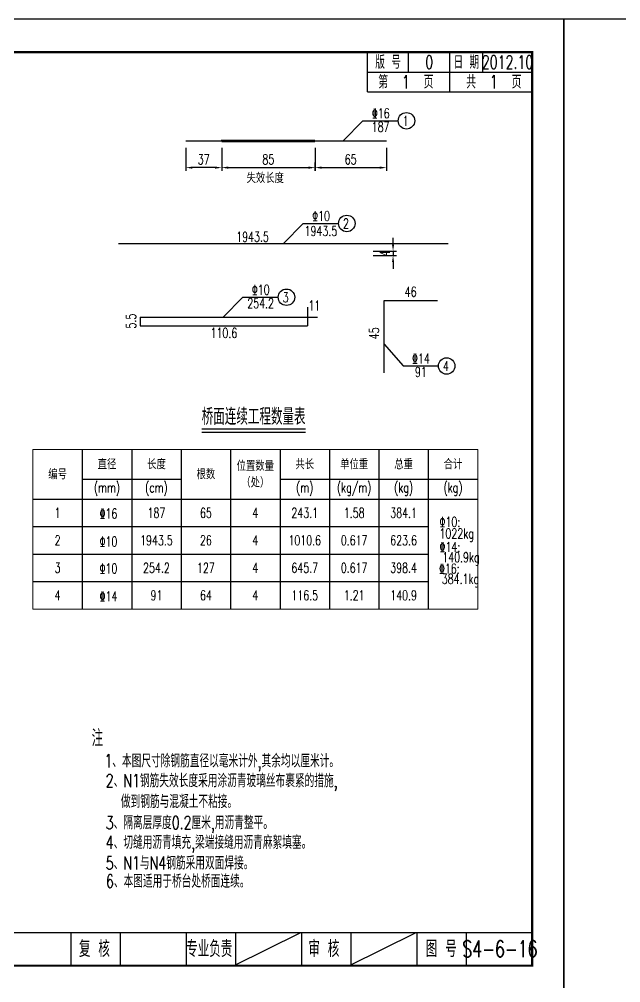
# Model space of a CAD drawing. Header units: millimetres. Extents: x -51 to 12129, y -1309 to -715.
# Drawn here: x 7344.1 to 7526.6, y -1006.8 to -714.7 of the extents above; entities that cross this region are included whole.
import ezdxf
from ezdxf.enums import TextEntityAlignment as Align

# ---------------------------------------------------------------- set-up
doc = ezdxf.new("R2010")
doc.units = ezdxf.units.MM
doc.header["$LTSCALE"] = 0.25
for name, color, linetype in [('DIMENSION', 2, 'Continuous'), ('图框', 7, 'Continuous'), ('尺寸标注', 2, 'Continuous'), ('文字', 7, 'Continuous'), ('标注', 4, 'Continuous'), ('次轮廓线', 7, 'Continuous'), ('表格', 7, 'Continuous'), ('钢筋', 6, 'Continuous')]:
    doc.layers.add(name, color=color, linetype=linetype)
doc.layers.add('TEXT', color=7, linetype='Continuous', lineweight=18)
doc.styles.get("Standard").update_dxf_attribs({"font": 'simplex1.shx', "width": 0.7, "bigfont": 'hztxt.shx'})
doc.styles.add('TEXT', font='simplex1.shx', dxfattribs={"width": 0.7, "bigfont": 'hztxt.shx'})
doc.dimstyles.new('比例1：25', dxfattribs={"dimtxt": 3, "dimasz": 2, "dimexe": 1, "dimexo": 1, "dimgap": 1, "dimtad": 1, "dimdec": 1, "dimlfac": 2.5, "dimzin": 9, "dimdsep": 46, "dimtxsty": 'Standard', "dimcen": -0.09, "dimclrd": 4, "dimclre": 4, "dimclrt": 7, "dimaunit": 1, "dimadec": 0, "dimazin": 0, "dimtfac": 0.0005, "dimtdec": 1, "dimtix": 1, "dimtmove": 2, "dimatfit": 3, "dimfxl": 0, "dimtolj": 1, "dimtzin": 13, "dimarcsym": 0})

# ---------------------------------------------------------------- blocks, each defined once
blk = doc.blocks.new('*D606')
at = {"layer": 'Defpoints', "color": 0}
for p in [(7444.94, -784.97), (7444.94, -786.31), (7457.52, -786.31)]:
    blk.add_point(p, dxfattribs=at)
at = {"layer": '标注', "color": 4, "lineweight": -2}
for p, q in [((7457.52, -782.97), (7457.52, -780.97)), ((7451.52, -784.97), (7458.52, -784.97)), ((7457.52, -784.97), (7457.52, -786.31)), ((7451.52, -786.31), (7458.52, -786.31)), ((7457.52, -788.31), (7457.52, -790.31))]:
    blk.add_line(p, q, dxfattribs=at)
at = {"layer": '标注', "color": 4}
for points in [[(7457.19, -782.97), (7457.85, -782.97), (7457.52, -784.97)], [(7457.19, -788.31), (7457.85, -788.31), (7457.52, -786.31)]]:
    blk.add_solid(points, dxfattribs=at)
at = {"layer": '标注', "color": 7, "insert": (7455.02, -785.64), "char_height": 3, "attachment_point": 5, "rotation": 90}
blk.add_mtext('\\A1;4', dxfattribs=at)
blk = doc.blocks.new('*D613')
at = {"layer": 'Defpoints', "color": 0}
for p in [(7394.63, -751.5), (7405.51, -751.5), (7394.63, -759.65)]:
    blk.add_point(p, dxfattribs=at)
at = {"layer": '标注', "color": 4, "lineweight": -2}
for p, q in [((7394.63, -753.65), (7394.63, -760.65)), ((7405.51, -753.65), (7405.51, -760.65)), ((7403.51, -759.65), (7396.63, -759.65))]:
    blk.add_line(p, q, dxfattribs=at)
at = {"layer": '标注', "color": 4}
for points in [[(7396.63, -759.31), (7396.63, -759.98), (7394.63, -759.65)], [(7403.51, -759.31), (7403.51, -759.98), (7405.51, -759.65)]]:
    blk.add_solid(points, dxfattribs=at)
at = {"layer": '标注', "color": 7, "insert": (7400.07, -757.15), "char_height": 3, "attachment_point": 5}
blk.add_mtext('\\A1;37', dxfattribs=at)
blk = doc.blocks.new('*D614')
at = {"layer": 'Defpoints', "color": 0}
for p in [(7405.51, -751.5), (7433.84, -751.5), (7433.84, -759.65)]:
    blk.add_point(p, dxfattribs=at)
at = {"layer": '标注', "color": 4, "lineweight": -2}
for p, q in [((7405.51, -753.65), (7405.51, -760.65)), ((7433.84, -753.65), (7433.84, -760.65)), ((7407.51, -759.65), (7431.84, -759.65))]:
    blk.add_line(p, q, dxfattribs=at)
at = {"layer": '标注', "color": 4}
for points in [[(7407.51, -759.31), (7407.51, -759.98), (7405.51, -759.65)], [(7431.84, -759.31), (7431.84, -759.98), (7433.84, -759.65)]]:
    blk.add_solid(points, dxfattribs=at)
at = {"layer": '标注', "color": 7, "insert": (7419.67, -757.15), "char_height": 3, "attachment_point": 5}
blk.add_mtext('\\A1;85', dxfattribs=at)
blk = doc.blocks.new('*D615')
at = {"layer": 'Defpoints', "color": 0}
for p in [(7433.84, -751.5), (7455.5, -751.5), (7455.5, -759.65)]:
    blk.add_point(p, dxfattribs=at)
at = {"layer": '标注', "color": 4, "lineweight": -2}
for p, q in [((7433.84, -753.65), (7433.84, -760.65)), ((7455.5, -753.65), (7455.5, -760.65)), ((7435.84, -759.65), (7453.5, -759.65))]:
    blk.add_line(p, q, dxfattribs=at)
at = {"layer": '标注', "color": 4}
for points in [[(7435.84, -759.31), (7435.84, -759.98), (7433.84, -759.65)], [(7453.5, -759.31), (7453.5, -759.98), (7455.5, -759.65)]]:
    blk.add_solid(points, dxfattribs=at)
at = {"layer": '标注', "color": 7, "insert": (7444.67, -757.15), "char_height": 3, "attachment_point": 5}
blk.add_mtext('\\A1;65', dxfattribs=at)
blk = doc.blocks.new('*D2197')
at = {"layer": 'Defpoints', "color": 0}
for p in [(7444.94, -775.64), (8121.68, -775.64), (8109.1, -784.97)]:
    blk.add_point(p, dxfattribs=at)
at = {"layer": '标注', "color": 4, "lineweight": -2}
for p, q in [((8115.68, -775.64), (8122.68, -775.64)), ((8121.68, -782.97), (8121.68, -777.64)), ((8115.68, -784.97), (8122.68, -784.97))]:
    blk.add_line(p, q, dxfattribs=at)
at = {"layer": '标注', "color": 4}
for points in [[(8121.35, -777.64), (8122.02, -777.64), (8121.68, -775.64)], [(8121.35, -782.97), (8122.02, -782.97), (8121.68, -784.97)]]:
    blk.add_solid(points, dxfattribs=at)
at = {"layer": '标注', "color": 7, "insert": (8119.18, -780.31), "char_height": 3, "attachment_point": 5, "rotation": 90}
blk.add_mtext('\\A1;22', dxfattribs=at)
blk = doc.blocks.new('*D2198')
at = {"layer": 'Defpoints', "color": 0}
for p in [(7444.94, -774.31), (8109.1, -775.64), (8121.68, -774.31)]:
    blk.add_point(p, dxfattribs=at)
at = {"layer": '标注', "color": 4, "lineweight": -2}
for p, q in [((8121.68, -772.31), (8121.68, -770.31)), ((8115.68, -774.31), (8122.68, -774.31)), ((8115.68, -775.64), (8122.68, -775.64)), ((8121.68, -775.64), (8121.68, -774.31)), ((8121.68, -777.64), (8121.68, -779.64))]:
    blk.add_line(p, q, dxfattribs=at)
at = {"layer": '标注', "color": 4}
for points in [[(8121.35, -772.31), (8122.02, -772.31), (8121.68, -774.31)], [(8121.35, -777.64), (8122.02, -777.64), (8121.68, -775.64)]]:
    blk.add_solid(points, dxfattribs=at)
at = {"layer": '标注', "color": 7, "insert": (8119.18, -774.97), "char_height": 3, "attachment_point": 5, "rotation": 90}
blk.add_mtext('\\A1;4', dxfattribs=at)
blk = doc.blocks.new('series')
at = {"width": 0.75}
for tag, height, p in [('页码', 4, (-35, -19)), ('图名', 5, (-220, -282)), ('图号', 5, (-20, -282))]:
    blk.add_attdef(tag, text='', height=height, dxfattribs=at).set_placement(p, align=Align.MIDDLE_CENTER)
blk = doc.blocks.new('123')
at = {"layer": '图框', "color": 2}
blk.add_lwpolyline([(369.33, -1011.65), (369.33, -714.65), (-50.67, -714.65), (-50.67, -1011.65)], close=True, dxfattribs=at)

msp = doc.modelspace()

# ---------------------------------------------------------------- linework, layer by layer
for p, q in [((7399.48909, -839.88652), (7430.97962, -839.88652)), ((7409.33091, -1001.65472), (7429.33091, -991.65472)), ((7444.33091, -1001.65472), (7464.33091, -991.65472))]:
    msp.add_line(p, q)
at = {"const_width": 0.7}
msp.add_lwpolyline([(7499.75412, -724.65472), (7119.75412, -724.65472), (7119.75412, -1001.65472), (7499.75412, -1001.65472)], close=True, dxfattribs=at)
at = {"const_width": 0.4}
for points in [[(7399.48909, -838.88652), (7430.97962, -838.88652)], [(7119.75412, -991.65472), (7499.75412, -991.65472)], [(7394.75412, -1001.65472), (7394.75412, -991.65472)], [(7409.75412, -1001.65472), (7409.75412, -991.65472)], [(7429.75412, -1001.65472), (7429.75412, -991.65472)], [(7444.75412, -1001.65472), (7444.75412, -991.65472)], [(7464.75412, -1001.65472), (7464.75412, -991.65472)], [(7479.75412, -1001.65472), (7479.75412, -991.65472)]]:
    msp.add_lwpolyline(points, dxfattribs=at)
at = {"layer": 'DIMENSION'}
msp.add_line((7433.82993, -758.09356), (7433.82993, -760.59356), dxfattribs=at)
msp.add_line((7433.82993, -758.09356), (7433.82993, -760.59356), dxfattribs=at)
at = {"layer": '图框', "const_width": 0.4}
for points in [[(7359.75412, -1001.65472), (7359.75412, -991.65472)], [(7374.75412, -1001.65472), (7374.75412, -991.65472)], [(7394.75412, -1001.65472), (7394.75412, -991.65472)]]:
    msp.add_lwpolyline(points, dxfattribs=at)
at = {"layer": '文字'}
for centre in [(7461.578, -745.45106), (7443.48138, -776.56766), (7425.17321, -798.95419), (7473.78138, -819.78974)]:
    msp.add_circle(centre, 2.5, dxfattribs=at)
at = {"layer": '标注'}
for p, q in [((7442.33321, -751.50393), (7448.38607, -745.45106)), ((7448.38607, -745.45106), (7459.078, -745.45106)), ((7424.23658, -782.62053), (7430.28945, -776.56766)), ((7430.28945, -776.56766), (7440.98138, -776.56766)), ((7405.92841, -805.00706), (7411.98128, -798.95419)), ((7411.98128, -798.95419), (7422.67321, -798.95419)), ((7454.81316, -813.15842), (7460.58945, -819.78974)), ((7460.58945, -819.78974), (7471.28138, -819.78974))]:
    msp.add_line(p, q, dxfattribs=at)
at = {"layer": '次轮廓线'}
for p, q in [((7449.75412, -736.65472), (7449.75412, -724.65472)), ((7462.25412, -730.65472), (7462.25412, -724.65472)), ((7474.75412, -730.65472), (7474.75412, -724.65472)), ((7484.75412, -730.65472), (7484.75412, -724.65472)), ((7449.75412, -730.65472), (7499.75412, -730.65472)), ((7474.75412, -736.65472), (7474.75412, -730.65472)), ((7449.75412, -736.65472), (7499.75412, -736.65472))]:
    msp.add_line(p, q, dxfattribs=at)
at = {"layer": '表格', "color": 1, "lineweight": 0}
for p, q in [((7348.21771, -845.12664), (7363.21771, -845.12664)), ((7348.21771, -845.12664), (7348.21771, -854.12664)), ((7363.21771, -845.12664), (7378.21771, -845.12664)), ((7378.21771, -845.12664), (7393.21771, -845.12664)), ((7393.21771, -845.12664), (7408.21771, -845.12664)), ((7408.21771, -845.12664), (7423.21771, -845.12664)), ((7423.21771, -845.12664), (7438.21771, -845.12664)), ((7438.21771, -845.12664), (7453.21771, -845.12664)), ((7453.21771, -845.12664), (7468.21771, -845.12664)), ((7468.21771, -845.12664), (7483.21771, -845.12664)), ((7483.21771, -845.12664), (7483.21771, -854.12664)), ((7348.21771, -854.12664), (7348.21771, -860.17426)), ((7483.21771, -854.12664), (7483.21771, -860.17426)), ((7348.21771, -860.17426), (7348.21771, -868.50759)), ((7483.21771, -860.17426), (7483.21771, -868.50759)), ((7348.21771, -868.50759), (7348.21771, -876.84092)), ((7483.21771, -868.50759), (7483.21771, -876.84092)), ((7348.21771, -876.84092), (7348.21771, -885.17426)), ((7483.21771, -876.84092), (7483.21771, -885.17426)), ((7348.21771, -885.17426), (7348.21771, -893.50759)), ((7483.21771, -885.17426), (7483.21771, -893.50759)), ((7348.21771, -893.50759), (7363.21771, -893.50759)), ((7363.21771, -893.50759), (7378.21771, -893.50759)), ((7378.21771, -893.50759), (7393.21771, -893.50759)), ((7393.21771, -893.50759), (7408.21771, -893.50759)), ((7408.21771, -893.50759), (7423.21771, -893.50759)), ((7423.21771, -893.50759), (7438.21771, -893.50759)), ((7438.21771, -893.50759), (7453.21771, -893.50759)), ((7453.21771, -893.50759), (7468.21771, -893.50759)), ((7468.21771, -893.50759), (7483.21771, -893.50759))]:
    msp.add_line(p, q, dxfattribs=at)
at = {"layer": '表格'}
for p, q in [((7363.21771, -845.12664), (7363.21771, -854.12664)), ((7378.21771, -845.12664), (7378.21771, -854.12664)), ((7393.21771, -845.12664), (7393.21771, -854.12664)), ((7408.21771, -845.12664), (7408.21771, -854.12664)), ((7423.21771, -845.12664), (7423.21771, -854.12664)), ((7438.21771, -845.12664), (7438.21771, -854.12664)), ((7453.21771, -845.12664), (7453.21771, -854.12664)), ((7468.21771, -845.12664), (7468.21771, -854.12664)), ((7363.21771, -854.12664), (7378.21771, -854.12664)), ((7363.21771, -854.12664), (7363.21771, -860.17426)), ((7378.21771, -854.12664), (7393.21771, -854.12664)), ((7378.21771, -854.12664), (7378.21771, -860.17426)), ((7393.21771, -854.12664), (7393.21771, -860.17426)), ((7408.21771, -854.12664), (7408.21771, -860.17426)), ((7423.21771, -854.12664), (7438.21771, -854.12664)), ((7423.21771, -854.12664), (7423.21771, -860.17426)), ((7438.21771, -854.12664), (7453.21771, -854.12664)), ((7438.21771, -854.12664), (7438.21771, -860.17426)), ((7453.21771, -854.12664), (7468.21771, -854.12664)), ((7453.21771, -854.12664), (7453.21771, -860.17426)), ((7468.21771, -854.12664), (7483.21771, -854.12664)), ((7468.21771, -854.12664), (7468.21771, -860.17426)), ((7348.21771, -860.17426), (7363.21771, -860.17426)), ((7363.21771, -860.17426), (7378.21771, -860.17426)), ((7363.21771, -860.17426), (7363.21771, -868.50759)), ((7378.21771, -860.17426), (7393.21771, -860.17426)), ((7378.21771, -860.17426), (7378.21771, -868.50759)), ((7393.21771, -860.17426), (7408.21771, -860.17426)), ((7393.21771, -860.17426), (7393.21771, -868.50759)), ((7408.21771, -860.17426), (7423.21771, -860.17426)), ((7408.21771, -860.17426), (7408.21771, -868.50759)), ((7423.21771, -860.17426), (7438.21771, -860.17426)), ((7423.21771, -860.17426), (7423.21771, -868.50759)), ((7438.21771, -860.17426), (7453.21771, -860.17426)), ((7438.21771, -860.17426), (7438.21771, -868.50759)), ((7453.21771, -860.17426), (7468.21771, -860.17426)), ((7453.21771, -860.17426), (7453.21771, -868.50759)), ((7468.21771, -860.17426), (7483.21771, -860.17426)), ((7468.21771, -860.17426), (7468.21771, -868.50759)), ((7348.21771, -868.50759), (7363.21771, -868.50759)), ((7363.21771, -868.50759), (7378.21771, -868.50759)), ((7363.21771, -868.50759), (7363.21771, -876.84092)), ((7378.21771, -868.50759), (7393.21771, -868.50759)), ((7378.21771, -868.50759), (7378.21771, -876.84092)), ((7393.21771, -868.50759), (7408.21771, -868.50759)), ((7393.21771, -868.50759), (7393.21771, -876.84092)), ((7408.21771, -868.50759), (7423.21771, -868.50759)), ((7408.21771, -868.50759), (7408.21771, -876.84092)), ((7423.21771, -868.50759), (7438.21771, -868.50759)), ((7423.21771, -868.50759), (7423.21771, -876.84092)), ((7438.21771, -868.50759), (7453.21771, -868.50759)), ((7438.21771, -868.50759), (7438.21771, -876.84092)), ((7453.21771, -868.50759), (7468.21771, -868.50759)), ((7453.21771, -868.50759), (7453.21771, -876.84092)), ((7468.21771, -868.50759), (7468.21771, -876.84092)), ((7348.21771, -876.84092), (7363.21771, -876.84092)), ((7363.21771, -876.84092), (7378.21771, -876.84092)), ((7363.21771, -876.84092), (7363.21771, -885.17426)), ((7378.21771, -876.84092), (7393.21771, -876.84092)), ((7378.21771, -876.84092), (7378.21771, -885.17426)), ((7393.21771, -876.84092), (7408.21771, -876.84092)), ((7393.21771, -876.84092), (7393.21771, -885.17426)), ((7408.21771, -876.84092), (7423.21771, -876.84092)), ((7408.21771, -876.84092), (7408.21771, -885.17426)), ((7423.21771, -876.84092), (7438.21771, -876.84092)), ((7423.21771, -876.84092), (7423.21771, -885.17426)), ((7438.21771, -876.84092), (7453.21771, -876.84092)), ((7438.21771, -876.84092), (7438.21771, -885.17426)), ((7453.21771, -876.84092), (7468.21771, -876.84092)), ((7453.21771, -876.84092), (7453.21771, -885.17426)), ((7468.21771, -876.84092), (7468.21771, -885.17426)), ((7348.21771, -885.17426), (7363.21771, -885.17426)), ((7363.21771, -885.17426), (7378.21771, -885.17426)), ((7363.21771, -885.17426), (7363.21771, -893.50759)), ((7378.21771, -885.17426), (7393.21771, -885.17426)), ((7378.21771, -885.17426), (7378.21771, -893.50759)), ((7393.21771, -885.17426), (7408.21771, -885.17426)), ((7393.21771, -885.17426), (7393.21771, -893.50759)), ((7408.21771, -885.17426), (7423.21771, -885.17426)), ((7408.21771, -885.17426), (7408.21771, -893.50759)), ((7423.21771, -885.17426), (7438.21771, -885.17426)), ((7423.21771, -885.17426), (7423.21771, -893.50759)), ((7438.21771, -885.17426), (7453.21771, -885.17426)), ((7438.21771, -885.17426), (7438.21771, -893.50759)), ((7453.21771, -885.17426), (7468.21771, -885.17426)), ((7453.21771, -885.17426), (7453.21771, -893.50759)), ((7468.21771, -885.17426), (7468.21771, -893.50759))]:
    msp.add_line(p, q, dxfattribs=at)
at = {"layer": '钢筋'}
for p, q in [((7394.6285, -751.50393), (7455.49693, -751.50393)), ((7405.40261, -751.30393), (7433.82993, -751.30393)), ((7405.54937, -751.70393), (7433.82993, -751.70393)), ((7374.23658, -782.62053), (7474.23658, -782.62053)), ((7454.81316, -821.86413), (7454.81316, -799.98619)), ((7454.81316, -799.98619), (7470.95636, -799.98619)), ((7431.57661, -802.00706), (7431.57661, -807.60706)), ((7380.77661, -805.00706), (7434.57661, -805.00706)), ((7380.77661, -805.00706), (7380.77661, -807.60706)), ((7380.77661, -807.60706), (7431.57661, -807.60706))]:
    msp.add_line(p, q, dxfattribs=at)

# ---------------------------------------------------------------- block references
ref = msp.add_blockref('series', (7509.75412, -714.65472))
ref.add_attrib('页码', '第  1  页    共  1  页', dxfattribs={"height": 4, "width": 0.75}).set_placement((7474.75412, -733.65472), align=Align.MIDDLE_CENTER)
at = {"layer": '标注'}
for p in [(7140, 0), (7560, 0)]:
    msp.add_blockref('123', p, dxfattribs=at)

# ---------------------------------------------------------------- texts
at = {"style": 'TEXT', "width": 0.7}
for s, p in [('5.5', (7379.53004, -808.44627)), ('45', (7453.25096, -811.69209))]:
    msp.add_text(s, height=3, rotation=90, dxfattribs=at).set_placement(p)
at = {"width": 0.7}
for s, p in [('%%13110:', (7471.6115, -869.48305)), ('1022kg', (7471.6115, -872.98305)), ('%%13214:', (7471.6115, -877.07994)), ('140.9kg', (7472.46739, -880.19986)), ('%%13216:', (7471.45104, -883.65526)), ('384.1kg', (7472.30693, -886.77518))]:
    msp.add_text(s, height=3, dxfattribs=at).set_placement(p, align=Align.BOTTOM_LEFT)
for s, height, p in [('注', 5, (7366.05318, -935.1473)), ('1、本图尺寸除钢筋直径以毫米计外,其余均以厘米计。', 4, (7369.91479, -941.54742)), ('2、N1钢筋失效长度采用涂沥青玻璃丝布裹紧的措施,', 4, (7370.32281, -947.5613)), ('做到钢筋与混凝土不粘接。', 4, (7374.92595, -953.88735)), ('3、隔离层厚度0.2厘米,用沥青整平。', 4, (7370.32281, -960.288)), ('4、切缝用沥青填充,梁端接缝用沥青麻絮填塞。', 4, (7370.32281, -966.26343)), ('5、N1与N4钢筋采用双面焊接。', 4, (7370.32281, -972.51576)), ('6、本图适用于桥台处桥面连续。', 4, (7370.3938, -978.04196))]:
    msp.add_text(s, height=height, dxfattribs=at).set_placement(p)
for s, p in [('专业负责', (7401.74435, -996.56013)), ('审 核', (7436.51815, -996.56013)), ('图 号', (7472.13732, -996.56013)), ('S4-6-16', (7489.95697, -996.56014))]:
    msp.add_text(s, height=5, dxfattribs=at).set_placement(p, align=Align.MIDDLE_CENTER)
at = {"layer": 'TEXT', "style": 'TEXT', "width": 0.7}
for s, p in [('%%13216', (7453.78178, -744.68278)), ('187', (7453.73953, -748.77407)), ('%%13110', (7435.68515, -775.79938)), ('1943.5', (7435.61411, -780.35109)), ('%%13110', (7417.37699, -798.18591)), ('46', (7462.85193, -798.78543)), ('254.2', (7417.33473, -802.2772)), ('11', (7433.63856, -802.95241)), ('%%13214', (7465.98516, -819.02145)), ('91', (7465.9429, -823.11274))]:
    msp.add_text(s, height=3, dxfattribs=at).set_placement(p, align=Align.CENTER)
for s, p in [('1943.5', (7414.87698, -780.6285)), ('110.6', (7406.17644, -809.7557))]:
    msp.add_text(s, height=3, dxfattribs=at).set_placement(p, align=Align.MIDDLE)
at = {"layer": '图框', "width": 0.7}
msp.add_text('复 核', height=5, dxfattribs=at).set_placement((7366.8936, -996.56013), align=Align.MIDDLE_CENTER)
at = {"layer": '尺寸标注', "color": 7, "linetype": 'Continuous', "width": 0.7}
msp.add_text('失效长度', height=3, dxfattribs=at).set_placement((7418.73838, -762.59356), align=Align.MIDDLE)
at = {"layer": '文字', "width": 0.7}
for s, height, p in [('版 号', 4, (7456.00412, -727.65472)), ('0', 4, (7468.50412, -727.65472)), ('日 期', 4, (7479.75412, -727.65472)), ('2012.10', 4, (7492.25412, -727.65472)), ('1', 3, (7461.32457, -745.47504)), ('2', 3, (7443.22794, -776.59164)), ('3', 3, (7424.91977, -798.97817)), ('4', 3, (7473.52794, -819.81372))]:
    msp.add_text(s, height=height, dxfattribs=at).set_placement(p, align=Align.MIDDLE_CENTER)
at = {"layer": '文字', "color": 7, "width": 0.7}
msp.add_text('桥面连续工程数量表', height=5, dxfattribs=at).set_placement((7415.20917, -835.15149), align=Align.MIDDLE_CENTER)
at = {"layer": '表格', "width": 0.7}
for s, p in [('%%13216', (7368.47009, -866.04219)), ('%%13110', (7368.47009, -874.5531)), ('%%13110', (7368.47009, -882.70604)), ('%%13214', (7368.47009, -891.14969))]:
    msp.add_text(s, height=3, dxfattribs=at).set_placement(p)
at = {"layer": '表格', "char_height": 3, "width": 12, "attachment_point": 5}
for s, insert in [('直径', (7370.71771, -849.62664)), ('长度', (7385.71771, -849.62664)), ('位置数量（处）', (7415.71771, -852.65045)), ('共长', (7430.71771, -849.62664)), ('{\\Fromans__,hztxt|c134;单位重}', (7445.71771, -849.62664)), ('{\\Fromans__,hztxt|c134;总重}', (7460.71771, -849.62664)), ('{\\Fromans__,hztxt|c134;合计}', (7475.71771, -849.62664)), ('编号', (7355.71771, -852.65045)), ('根数', (7400.71771, -852.65045)), ('(mm)', (7370.71771, -857.15045)), ('(cm)', (7385.71771, -857.15045)), ('(m)', (7430.71771, -857.15045)), ('(kg/m)', (7445.71771, -857.15045)), ('(kg)', (7460.71771, -857.15045)), ('(kg)', (7475.71771, -857.15045)), ('1', (7355.71771, -864.34092)), ('187', (7385.71771, -864.34092)), ('65', (7400.71771, -864.34092)), ('4', (7415.71771, -864.34092)), ('243.1', (7430.71771, -864.34092)), ('1.58', (7445.71771, -864.34092)), ('384.1', (7460.71771, -864.34092)), ('2', (7355.71771, -872.67426)), ('1943.5', (7385.71771, -872.67426)), ('26', (7400.71771, -872.67426)), ('4', (7415.71771, -872.67426)), ('1010.6', (7430.71771, -872.67426)), ('0.617', (7445.71771, -872.67426)), ('623.6', (7460.71771, -872.67426)), ('3', (7355.71771, -881.00759)), ('254.2', (7385.71771, -881.00759)), ('127', (7400.71771, -881.00759)), ('4', (7415.71771, -881.00759)), ('645.7', (7430.71771, -881.00759)), ('0.617', (7445.71771, -881.00759)), ('398.4', (7460.71771, -881.00759)), ('4', (7355.71771, -889.34092)), ('91', (7385.71771, -889.34092)), ('64', (7400.71771, -889.34092)), ('4', (7415.71771, -889.34092)), ('116.5', (7430.71771, -889.34092)), ('1.21', (7445.71771, -889.34092)), ('140.9', (7460.71771, -889.34092))]:
    msp.add_mtext(s, dxfattribs=dict(at, insert=insert))

# ---------------------------------------------------------------- dimensions: what is measured, and where the dimension line sits
at = {"layer": '标注'}
for base, p1, p2, text, picture, middle in [((7394.6285, -759.64515), (7405.50509, -751.50393), (7394.6285, -751.50393), '37', '*D613', (7400.06679, -757.14515)), ((7433.83969, -759.64515), (7405.50509, -751.50393), (7433.83969, -751.50393), '85', '*D614', (7419.67239, -757.14515)), ((7455.49693, -759.64515), (7433.83969, -751.50393), (7455.49693, -751.50393), '65', '*D615', (7444.66831, -757.14515))]:
    dim = msp.add_linear_dim(base=base, p1=p1, p2=p2, text=text, dimstyle='比例1：25', dxfattribs=at)
    dim.commit()
    dim.dimension.update_dxf_attribs({"geometry": picture, "text_midpoint": middle})
for base, p1, p2, text, picture, middle in [((8121.68459, -774.30787), (8109.10026, -775.64121), (7444.93562, -774.30787), '4', '*D2198', (8119.18459, -774.97454)), ((8121.68459, -775.64121), (8109.10026, -784.97454), (7444.93562, -775.64121), '22', '*D2197', (8119.18459, -780.30787)), ((7457.51995, -786.30787), (7444.93562, -784.97454), (7444.93562, -786.30787), '4', '*D606', (7455.01995, -785.64121))]:
    dim = msp.add_linear_dim(base=base, p1=p1, p2=p2, angle=90, text=text, dimstyle='比例1：25', dxfattribs=at)
    dim.commit()
    dim.dimension.update_dxf_attribs({"geometry": picture, "text_midpoint": middle})

doc.saveas('drawing.dxf')
